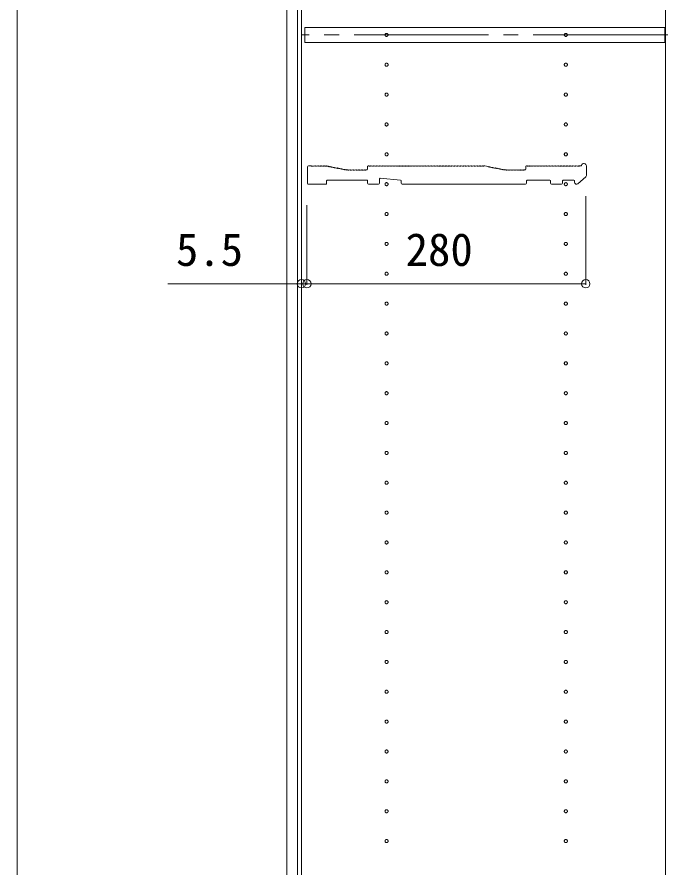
# Model space of a CAD drawing. Units: millimetres, scale not verified. Extents: x -2772 to 2772, y -4480 to 4487.
# Drawn here: x -2772 to -2113, y -402 to 452 of the extents above; entities that cross this region are included whole.
import ezdxf
from ezdxf.enums import TextEntityAlignment as Align

# ---------------------------------------------------------------- set-up
doc = ezdxf.new("R2010")
doc.units = ezdxf.units.MM
doc.header["$LTSCALE"] = 15
doc.linetypes.add('CHAIN2', pattern=[12, 9, -1, 1, -1])
for name, color, linetype, lineweight in [('0-0_0', 7, 'Continuous', 9), ('0-2_YKK_ZWAK', 2, 'CHAIN2', 9), ('0-5_YKK_13', 7, 'Continuous', 9), ('0-6_YKK_D', 6, 'Continuous', 9)]:
    doc.layers.add(name, color=color, linetype=linetype, lineweight=lineweight)
doc.styles.add('ＭＳ ゴシック', font='')
doc.styles.get('ＭＳ ゴシック').set_extended_font_data('MS Gothic')

msp = doc.modelspace()

# ---------------------------------------------------------------- linework, layer by layer
at = {"layer": '0-0_0'}
msp.add_lwpolyline([(2772, -4480), (-2772, -4480), (-2772, 4256)], dxfattribs=at)
at = {"layer": '0-2_YKK_ZWAK', "linetype": 'Continuous'}
for p, q in [((-2490.4, 1414.33), (-2490.4, -756.67)), ((-2486.4, 1414.33), (-2486.4, -756.67))]:
    msp.add_line(p, q, dxfattribs=at)
at = {"layer": '0-2_YKK_ZWAK'}
msp.add_line((-2118.6, 433.83), (-2485.69, 433.83), dxfattribs=at)
at = {"layer": '0-2_YKK_ZWAK', "linetype": 'Continuous'}
for points in [[(-2500.9, -766.17), (-2120.9, -766.17), (-2120.9, 1423.83), (-2500.9, 1423.83)], [(-2120.9, -763.17), (-2102.9, -763.17), (-2102.9, 1420.83), (-2120.9, 1420.83)]]:
    msp.add_lwpolyline(points, close=True, dxfattribs=at)
at = {"layer": '0-2_YKK_ZWAK'}
for centre in [(-2400.9, 433.83), (-2220.9, 433.83), (-2400.9, 403.83), (-2220.9, 403.83), (-2400.9, 373.83), (-2220.9, 373.83), (-2400.9, 343.83), (-2220.9, 343.83), (-2400.9, 313.83), (-2220.9, 313.83), (-2400.9, 283.83), (-2220.9, 283.83), (-2400.9, 253.83), (-2220.9, 253.83), (-2400.9, 223.83), (-2220.9, 223.83), (-2400.9, 193.83), (-2220.9, 193.83), (-2400.9, 163.83), (-2220.9, 163.83), (-2400.9, 133.83), (-2220.9, 133.83), (-2400.9, 103.83), (-2220.9, 103.83), (-2400.9, 73.83), (-2220.9, 73.83), (-2400.9, 43.83), (-2220.9, 43.83), (-2400.9, 13.83), (-2220.9, 13.83), (-2400.9, -16.17), (-2220.9, -16.17), (-2400.9, -46.17), (-2220.9, -46.17), (-2400.9, -76.17), (-2220.9, -76.17), (-2400.9, -106.17), (-2220.9, -106.17), (-2400.9, -136.17), (-2220.9, -136.17), (-2400.9, -166.17), (-2220.9, -166.17), (-2400.9, -196.17), (-2220.9, -196.17), (-2400.9, -226.17), (-2220.9, -226.17), (-2400.9, -256.17), (-2220.9, -256.17), (-2400.9, -286.17), (-2220.9, -286.17), (-2400.9, -316.17), (-2220.9, -316.17), (-2400.9, -346.17), (-2220.9, -346.17), (-2400.9, -376.17), (-2220.9, -376.17)]:
    msp.add_circle(centre, 1.55, dxfattribs=at)
at = {"layer": '0-5_YKK_13'}
for p, q in [((-2480.15, 301.4), (-2480.15, 284.5)), ((-2476.65, 302.1), (-2479.45, 302.1)), ((-2475.9, 301.83), (-2476.09, 301.9)), ((-2474.4, 301.83), (-2475.9, 301.83)), ((-2474.21, 301.9), (-2474.4, 301.83)), ((-2472.71, 301.9), (-2473.09, 301.9)), ((-2471.21, 301.9), (-2471.59, 301.9)), ((-2469.71, 301.9), (-2470.09, 301.9)), ((-2468.21, 301.9), (-2468.59, 301.9)), ((-2466.71, 301.9), (-2467.09, 301.9)), ((-2465.21, 301.9), (-2465.59, 301.9)), ((-2463.71, 301.9), (-2464.09, 301.9)), ((-2462.21, 301.9), (-2462.59, 301.9)), ((-2461.21, 302.1), (-2461.65, 302.1)), ((-2459.51, 301.79), (-2461.08, 302.09)), ((-2458.62, 301.42), (-2459, 301.49)), ((-2457.15, 301.14), (-2457.52, 301.21)), ((-2455.68, 300.85), (-2456.05, 300.93)), ((-2454.2, 300.57), (-2454.58, 300.65)), ((-2452.73, 300.29), (-2453.1, 300.36)), ((-2451.25, 300.01), (-2451.63, 300.08)), ((-2449.78, 299.73), (-2450.16, 299.8)), ((-2448.31, 299.45), (-2448.68, 299.52)), ((-2446.83, 299.17), (-2447.21, 299.24)), ((-2445.36, 298.89), (-2445.74, 298.96)), ((-2420.15, 301.4), (-2420.15, 298.8)), ((-2418.65, 302.1), (-2419.45, 302.1)), ((-2417.71, 301.9), (-2418.09, 301.9)), ((-2416.21, 301.9), (-2416.59, 301.9)), ((-2414.71, 301.9), (-2415.09, 301.9)), ((-2413.21, 301.9), (-2413.59, 301.9)), ((-2411.71, 301.9), (-2412.09, 301.9)), ((-2410.21, 301.9), (-2410.59, 301.9)), ((-2408.71, 301.9), (-2409.09, 301.9)), ((-2407.21, 301.9), (-2407.59, 301.9)), ((-2405.71, 301.9), (-2406.09, 301.9)), ((-2404.21, 301.9), (-2404.59, 301.9)), ((-2402.71, 301.9), (-2403.09, 301.9)), ((-2401.21, 301.9), (-2401.59, 301.9)), ((-2399.71, 301.9), (-2400.09, 301.9)), ((-2398.21, 301.9), (-2398.59, 301.9)), ((-2396.71, 301.9), (-2397.09, 301.9)), ((-2395.21, 301.9), (-2395.59, 301.9)), ((-2393.71, 301.9), (-2394.09, 301.9)), ((-2392.21, 301.9), (-2392.59, 301.9)), ((-2390.71, 301.9), (-2391.09, 301.9)), ((-2389.21, 301.9), (-2389.59, 301.9)), ((-2387.71, 301.9), (-2388.09, 301.9)), ((-2386.21, 301.9), (-2386.59, 301.9)), ((-2384.71, 301.9), (-2385.09, 301.9)), ((-2383.21, 301.9), (-2383.59, 301.9)), ((-2381.71, 301.9), (-2382.09, 301.9)), ((-2380.21, 301.9), (-2380.59, 301.9)), ((-2378.71, 301.9), (-2379.09, 301.9)), ((-2377.21, 301.9), (-2377.59, 301.9)), ((-2375.71, 301.9), (-2376.09, 301.9)), ((-2374.21, 301.9), (-2374.59, 301.9)), ((-2372.71, 301.9), (-2373.09, 301.9)), ((-2371.21, 301.9), (-2371.59, 301.9)), ((-2369.71, 301.9), (-2370.09, 301.9)), ((-2368.21, 301.9), (-2368.59, 301.9)), ((-2366.71, 301.9), (-2367.09, 301.9)), ((-2365.21, 301.9), (-2365.59, 301.9)), ((-2363.71, 301.9), (-2364.09, 301.9)), ((-2362.21, 301.9), (-2362.59, 301.9)), ((-2360.71, 301.9), (-2361.09, 301.9)), ((-2359.21, 301.9), (-2359.59, 301.9)), ((-2357.71, 301.9), (-2358.09, 301.9)), ((-2356.21, 301.9), (-2356.59, 301.9)), ((-2354.71, 301.9), (-2355.09, 301.9)), ((-2353.21, 301.9), (-2353.59, 301.9)), ((-2351.71, 301.9), (-2352.09, 301.9)), ((-2350.21, 301.9), (-2350.59, 301.9)), ((-2348.71, 301.9), (-2349.09, 301.9)), ((-2347.21, 301.9), (-2347.59, 301.9)), ((-2345.71, 301.9), (-2346.09, 301.9)), ((-2344.21, 301.9), (-2344.59, 301.9)), ((-2342.71, 301.9), (-2343.09, 301.9)), ((-2341.21, 301.9), (-2341.59, 301.9)), ((-2339.71, 301.9), (-2340.09, 301.9)), ((-2338.21, 301.9), (-2338.59, 301.9)), ((-2336.71, 301.9), (-2337.09, 301.9)), ((-2335.21, 301.9), (-2335.59, 301.9)), ((-2333.71, 301.9), (-2334.09, 301.9)), ((-2332.21, 301.9), (-2332.59, 301.9)), ((-2330.71, 301.9), (-2331.09, 301.9)), ((-2329.21, 301.9), (-2329.59, 301.9)), ((-2327.71, 301.9), (-2328.09, 301.9)), ((-2326.21, 301.9), (-2326.59, 301.9)), ((-2324.71, 301.9), (-2325.09, 301.9)), ((-2323.21, 301.9), (-2323.59, 301.9)), ((-2321.71, 301.9), (-2322.09, 301.9)), ((-2320.21, 301.9), (-2320.59, 301.9)), ((-2318.71, 301.9), (-2319.09, 301.9)), ((-2317.21, 301.9), (-2317.59, 301.9)), ((-2315.71, 301.9), (-2316.09, 301.9)), ((-2314.21, 301.9), (-2314.59, 301.9)), ((-2312.71, 301.9), (-2313.09, 301.9)), ((-2311.21, 301.9), (-2311.59, 301.9)), ((-2309.71, 301.9), (-2310.09, 301.9)), ((-2308.21, 301.9), (-2308.59, 301.9)), ((-2306.71, 301.9), (-2307.09, 301.9)), ((-2305.21, 301.9), (-2305.59, 301.9)), ((-2303.71, 301.9), (-2304.09, 301.9)), ((-2298.52, 301.21), (-2298.15, 301.14)), ((-2297.05, 300.93), (-2296.68, 300.85)), ((-2295.58, 300.65), (-2295.2, 300.57)), ((-2294.1, 300.36), (-2293.73, 300.29)), ((-2292.63, 300.08), (-2292.25, 300.01)), ((-2291.16, 299.8), (-2290.78, 299.73)), ((-2289.68, 299.52), (-2289.31, 299.45)), ((-2288.21, 299.24), (-2287.83, 299.17)), ((-2286.74, 298.96), (-2286.36, 298.89)), ((-2261.15, 301.4), (-2261.15, 298.8)), ((-2259.65, 302.1), (-2260.45, 302.1)), ((-2258.71, 301.9), (-2259.09, 301.9)), ((-2257.21, 301.9), (-2257.59, 301.9)), ((-2255.71, 301.9), (-2256.09, 301.9)), ((-2254.21, 301.9), (-2254.59, 301.9)), ((-2252.71, 301.9), (-2253.09, 301.9)), ((-2251.21, 301.9), (-2251.59, 301.9)), ((-2249.71, 301.9), (-2250.09, 301.9)), ((-2248.21, 301.9), (-2248.59, 301.9)), ((-2246.71, 301.9), (-2247.09, 301.9)), ((-2245.21, 301.9), (-2245.59, 301.9)), ((-2243.71, 301.9), (-2244.09, 301.9)), ((-2242.21, 301.9), (-2242.59, 301.9)), ((-2240.71, 301.9), (-2241.09, 301.9)), ((-2239.21, 301.9), (-2239.59, 301.9)), ((-2237.71, 301.9), (-2238.09, 301.9)), ((-2236.21, 301.9), (-2236.59, 301.9)), ((-2234.71, 301.9), (-2235.09, 301.9)), ((-2233.21, 301.9), (-2233.59, 301.9)), ((-2231.71, 301.9), (-2232.09, 301.9)), ((-2230.21, 301.9), (-2230.59, 301.9)), ((-2228.71, 301.9), (-2229.09, 301.9)), ((-2227.21, 301.9), (-2227.59, 301.9)), ((-2225.71, 301.9), (-2226.09, 301.9)), ((-2224.21, 301.9), (-2224.59, 301.9)), ((-2222.71, 301.9), (-2223.09, 301.9)), ((-2221.21, 301.9), (-2221.59, 301.9)), ((-2219.71, 301.9), (-2220.09, 301.9)), ((-2218.21, 301.9), (-2218.59, 301.9)), ((-2216.71, 301.9), (-2217.09, 301.9)), ((-2215.21, 301.9), (-2215.59, 301.9)), ((-2213.71, 301.9), (-2214.09, 301.9)), ((-2212.21, 301.9), (-2212.59, 301.9)), ((-2210.71, 301.9), (-2211.09, 301.9)), ((-2209.21, 301.9), (-2209.59, 301.9)), ((-2207.71, 301.9), (-2208.09, 301.9)), ((-2205.77, 302.1), (-2207.15, 302.1)), ((-2200.15, 292.72), (-2200.15, 302.1)), ((-2443.89, 298.61), (-2444.26, 298.68)), ((-2442.41, 298.33), (-2442.79, 298.4)), ((-2440.94, 298.05), (-2441.31, 298.12)), ((-2440.21, 298.11), (-2440.35, 298.14)), ((-2439.65, 298.1), (-2440.08, 298.1)), ((-2438.71, 297.9), (-2439.09, 297.9)), ((-2437.21, 297.9), (-2437.59, 297.9)), ((-2435.71, 297.9), (-2436.09, 297.9)), ((-2434.21, 297.9), (-2434.59, 297.9)), ((-2432.71, 297.9), (-2433.09, 297.9)), ((-2431.21, 297.9), (-2431.59, 297.9)), ((-2429.71, 297.9), (-2430.09, 297.9)), ((-2428.21, 297.9), (-2428.59, 297.9)), ((-2426.71, 297.9), (-2427.09, 297.9)), ((-2425.21, 297.9), (-2425.59, 297.9)), ((-2423.71, 297.9), (-2424.09, 297.9)), ((-2422.21, 297.9), (-2422.59, 297.9)), ((-2420.85, 298.1), (-2421.65, 298.1)), ((-2285.26, 298.68), (-2284.89, 298.61)), ((-2283.79, 298.4), (-2283.41, 298.33)), ((-2282.31, 298.12), (-2281.94, 298.05)), ((-2279.71, 297.9), (-2280.09, 297.9)), ((-2278.21, 297.9), (-2278.59, 297.9)), ((-2276.71, 297.9), (-2277.09, 297.9)), ((-2275.21, 297.9), (-2275.59, 297.9)), ((-2273.71, 297.9), (-2274.09, 297.9)), ((-2272.21, 297.9), (-2272.59, 297.9)), ((-2270.71, 297.9), (-2271.09, 297.9)), ((-2269.21, 297.9), (-2269.59, 297.9)), ((-2267.71, 297.9), (-2268.09, 297.9)), ((-2266.21, 297.9), (-2266.59, 297.9)), ((-2264.71, 297.9), (-2265.09, 297.9)), ((-2263.21, 297.9), (-2263.59, 297.9)), ((-2261.85, 298.1), (-2262.65, 298.1)), ((-2208.84, 284.29), (-2200.84, 291.2)), ((-2479.45, 283.8), (-2461.85, 283.8)), ((-2461.15, 284.5), (-2461.15, 287.1)), ((-2419.15, 283.8), (-2409.15, 283.8)), ((-2408.15, 284.8), (-2408.15, 289.03)), ((-2407.38, 289.73), (-2386.78, 287.86)), ((-2386.15, 287.16), (-2386.15, 284.8)), ((-2260.35, 284.8), (-2260.35, 287.1)), ((-2259.65, 287.8), (-2236.85, 287.8)), ((-2236.15, 287.1), (-2236.15, 284.8)), ((-2235.15, 283.8), (-2225.15, 283.8)), ((-2224.15, 284.8), (-2224.15, 287.1)), ((-2223.45, 287.8), (-2212.85, 287.8)), ((-2212.15, 287.1), (-2212.15, 285.8))]:
    msp.add_line(p, q, dxfattribs=at)
msp.add_lwpolyline([(-2121.4, 426.33), (-2482.9, 426.33), (-2482.9, 441.33), (-2121.4, 441.33)], close=True, dxfattribs=at)
for points in [[(-2299.04, 301.51), (-2302.15, 302.1), (-2303.15, 302.1)], [(-2281.21, 298.11), (-2281.35, 298.14), (-2281.21, 298.11)], [(-2281.08, 298.1), (-2280.65, 298.1), (-2281.08, 298.1)], [(-2460.45, 287.8), (-2420.15, 287.8), (-2420.15, 284.8)], [(-2385.15, 283.8), (-2358.72, 283.8), (-2358.48, 283.93), (-2357.82, 283.93), (-2357.57, 283.8), (-2330.72, 283.8), (-2330.48, 283.93), (-2329.82, 283.93), (-2329.57, 283.8), (-2302.72, 283.8), (-2302.48, 283.93), (-2301.82, 283.93), (-2301.57, 283.8), (-2261.35, 283.8)]]:
    msp.add_lwpolyline(points, dxfattribs=at)
for centre, radius, start, end in [((-2479.45, 301.4), 0.7, 90, 180), ((-2476.65, 301.22), 0.88, 50.46055, 90), ((-2473.65, 301.22), 0.88, 50.536, 129.53945), ((-2472.15, 301.22), 0.88, 50.536, 129.464), ((-2470.65, 301.22), 0.88, 50.536, 129.464), ((-2469.15, 301.22), 0.88, 50.536, 129.464), ((-2467.65, 301.22), 0.88, 50.536, 129.464), ((-2466.15, 301.22), 0.88, 50.536, 129.464), ((-2464.65, 301.22), 0.88, 50.536, 129.464), ((-2463.15, 301.22), 0.88, 50.536, 129.464), ((-2461.65, 301.22), 0.88, 90, 129.464), ((-2461.21, 301.4), 0.7, 79.2157, 90), ((-2459.67, 300.92), 0.88, 39.75171, 79.2157), ((-2458.2, 300.64), 0.88, 39.75171, 118.6797), ((-2456.73, 300.36), 0.88, 39.75171, 118.6797), ((-2455.25, 300.08), 0.88, 39.75171, 118.6797), ((-2453.78, 299.8), 0.88, 39.75171, 118.6797), ((-2452.31, 299.52), 0.88, 39.75171, 118.6797), ((-2450.83, 299.24), 0.88, 39.75171, 118.6797), ((-2449.36, 298.96), 0.88, 39.75171, 118.6797), ((-2447.89, 298.68), 0.88, 39.75171, 118.6797), ((-2446.41, 298.4), 0.88, 39.75171, 118.6797), ((-2444.94, 298.12), 0.88, 39.75171, 118.6797), ((-2419.45, 301.4), 0.7, 90, 180), ((-2418.65, 301.22), 0.88, 50.536, 90), ((-2417.15, 301.22), 0.88, 50.536, 129.464), ((-2415.65, 301.22), 0.88, 50.536, 129.464), ((-2414.15, 301.22), 0.88, 50.536, 129.464), ((-2412.65, 301.22), 0.88, 50.536, 129.464), ((-2411.15, 301.22), 0.88, 50.536, 129.464), ((-2409.65, 301.22), 0.88, 50.536, 129.464), ((-2408.15, 301.22), 0.88, 50.536, 129.464), ((-2406.65, 301.22), 0.88, 50.536, 129.464), ((-2405.15, 301.22), 0.88, 50.536, 129.464), ((-2403.65, 301.22), 0.88, 50.536, 129.464), ((-2402.15, 301.22), 0.88, 50.536, 129.464), ((-2400.65, 301.22), 0.88, 50.536, 129.464), ((-2399.15, 301.22), 0.88, 50.536, 129.464), ((-2397.65, 301.22), 0.88, 50.536, 129.464), ((-2396.15, 301.22), 0.88, 50.536, 129.464), ((-2394.65, 301.22), 0.88, 50.536, 129.464), ((-2393.15, 301.22), 0.88, 50.536, 129.464), ((-2391.65, 301.22), 0.88, 50.536, 129.464), ((-2390.15, 301.22), 0.88, 50.536, 129.464), ((-2388.65, 301.22), 0.88, 50.536, 129.464), ((-2387.15, 301.22), 0.88, 50.536, 129.464), ((-2385.65, 301.22), 0.88, 50.536, 129.464), ((-2384.15, 301.22), 0.88, 50.536, 129.464), ((-2382.65, 301.22), 0.88, 50.536, 129.464), ((-2381.15, 301.22), 0.88, 50.536, 129.464), ((-2379.65, 301.22), 0.88, 50.536, 129.464), ((-2378.15, 301.22), 0.88, 50.536, 129.464), ((-2376.65, 301.22), 0.88, 50.536, 129.464), ((-2375.15, 301.22), 0.88, 50.536, 129.464), ((-2373.65, 301.22), 0.88, 50.536, 129.464), ((-2372.15, 301.22), 0.88, 50.536, 129.464), ((-2370.65, 301.22), 0.88, 50.536, 129.464), ((-2369.15, 301.22), 0.88, 50.536, 129.464), ((-2367.65, 301.22), 0.88, 50.536, 129.464), ((-2366.15, 301.22), 0.88, 50.536, 129.464), ((-2364.65, 301.22), 0.88, 50.536, 129.464), ((-2363.15, 301.22), 0.88, 50.536, 129.464), ((-2361.65, 301.22), 0.88, 50.536, 129.464), ((-2360.15, 301.22), 0.88, 50.536, 129.464), ((-2358.65, 301.22), 0.88, 50.536, 129.464), ((-2357.15, 301.22), 0.88, 50.536, 129.464), ((-2355.65, 301.22), 0.88, 50.536, 129.464), ((-2354.15, 301.22), 0.88, 50.536, 129.464), ((-2352.65, 301.22), 0.88, 50.536, 129.464), ((-2351.15, 301.22), 0.88, 50.536, 129.464), ((-2349.65, 301.22), 0.88, 50.536, 129.464), ((-2348.15, 301.22), 0.88, 50.536, 129.464), ((-2346.65, 301.22), 0.88, 50.536, 129.464), ((-2345.15, 301.22), 0.88, 50.536, 129.464), ((-2343.65, 301.22), 0.88, 50.536, 129.464), ((-2342.15, 301.22), 0.88, 50.536, 129.464), ((-2340.65, 301.22), 0.88, 50.536, 129.464), ((-2339.15, 301.22), 0.88, 50.536, 129.464), ((-2337.65, 301.22), 0.88, 50.536, 129.464), ((-2336.15, 301.22), 0.88, 50.536, 129.464), ((-2334.65, 301.22), 0.88, 50.536, 129.464), ((-2333.15, 301.22), 0.88, 50.536, 129.464), ((-2331.65, 301.22), 0.88, 50.536, 129.464), ((-2330.15, 301.22), 0.88, 50.536, 129.464), ((-2328.65, 301.22), 0.88, 50.536, 129.464), ((-2327.15, 301.22), 0.88, 50.536, 129.464), ((-2325.65, 301.22), 0.88, 50.536, 129.464), ((-2324.15, 301.22), 0.88, 50.536, 129.464), ((-2322.65, 301.22), 0.88, 50.536, 129.464), ((-2321.15, 301.22), 0.88, 50.536, 129.464), ((-2319.65, 301.22), 0.88, 50.536, 129.464), ((-2318.15, 301.22), 0.88, 50.536, 129.464), ((-2316.65, 301.22), 0.88, 50.536, 129.464), ((-2315.15, 301.22), 0.88, 50.536, 129.464), ((-2313.65, 301.22), 0.88, 50.536, 129.464), ((-2312.15, 301.22), 0.88, 50.536, 129.464), ((-2310.65, 301.22), 0.88, 50.536, 129.464), ((-2309.15, 301.22), 0.88, 50.536, 129.464), ((-2307.65, 301.22), 0.88, 50.536, 129.464), ((-2306.15, 301.22), 0.88, 50.536, 129.464), ((-2304.65, 301.22), 0.88, 50.536, 129.464), ((-2303.15, 301.22), 0.88, 90, 129.464), ((-2299.2, 300.64), 0.88, 39.75171, 79.2157), ((-2297.73, 300.36), 0.88, 39.75171, 118.6797), ((-2296.25, 300.08), 0.88, 39.75171, 118.6797), ((-2294.78, 299.8), 0.88, 39.75171, 118.6797), ((-2293.31, 299.52), 0.88, 39.75171, 118.6797), ((-2291.83, 299.24), 0.88, 39.75171, 118.6797), ((-2290.36, 298.96), 0.88, 39.75171, 118.6797), ((-2288.89, 298.68), 0.88, 39.75171, 118.6797), ((-2287.41, 298.4), 0.88, 39.75171, 118.6797), ((-2285.94, 298.12), 0.88, 39.75171, 118.6797), ((-2260.45, 301.4), 0.7, 90, 180), ((-2259.65, 301.22), 0.88, 50.536, 90), ((-2258.15, 301.22), 0.88, 50.536, 129.464), ((-2256.65, 301.22), 0.88, 50.536, 129.464), ((-2255.15, 301.22), 0.88, 50.536, 129.464), ((-2253.65, 301.22), 0.88, 50.536, 129.464), ((-2252.15, 301.22), 0.88, 50.536, 129.464), ((-2250.65, 301.22), 0.88, 50.536, 129.464), ((-2249.15, 301.22), 0.88, 50.536, 129.464), ((-2247.65, 301.22), 0.88, 50.536, 129.464), ((-2246.15, 301.22), 0.88, 50.536, 129.464), ((-2244.65, 301.22), 0.88, 50.536, 129.464), ((-2243.15, 301.22), 0.88, 50.536, 129.464), ((-2241.65, 301.22), 0.88, 50.536, 129.464), ((-2240.15, 301.22), 0.88, 50.536, 129.464), ((-2238.65, 301.22), 0.88, 50.536, 129.464), ((-2237.15, 301.22), 0.88, 50.536, 129.464), ((-2235.65, 301.22), 0.88, 50.536, 129.464), ((-2234.15, 301.22), 0.88, 50.536, 129.464), ((-2232.65, 301.22), 0.88, 50.536, 129.464), ((-2231.15, 301.22), 0.88, 50.536, 129.464), ((-2229.65, 301.22), 0.88, 50.536, 129.464), ((-2228.15, 301.22), 0.88, 50.536, 129.464), ((-2226.65, 301.22), 0.88, 50.536, 129.464), ((-2225.15, 301.22), 0.88, 50.536, 129.464), ((-2223.65, 301.22), 0.88, 50.536, 129.464), ((-2222.15, 301.22), 0.88, 50.536, 129.464), ((-2220.65, 301.22), 0.88, 50.536, 129.464), ((-2219.15, 301.22), 0.88, 50.536, 129.464), ((-2217.65, 301.22), 0.88, 50.536, 129.464), ((-2216.15, 301.22), 0.88, 50.536, 129.464), ((-2214.65, 301.22), 0.88, 50.536, 129.464), ((-2213.15, 301.22), 0.88, 50.536, 129.464), ((-2211.65, 301.22), 0.88, 50.536, 129.464), ((-2210.15, 301.22), 0.88, 50.536, 129.464), ((-2208.65, 301.22), 0.88, 50.536, 129.464), ((-2207.15, 301.22), 0.88, 90, 129.464), ((-2205.77, 302.8), 0.7, 270, 347.36437), ((-2202.65, 302.1), 2.5, 0, 167.36437), ((-2443.46, 297.84), 0.88, 39.75171, 118.6797), ((-2441.99, 297.56), 0.88, 39.75171, 118.6797), ((-2440.52, 297.28), 0.88, 79.2157, 118.6797), ((-2440.08, 298.8), 0.7, 259.2157, 270), ((-2439.65, 297.22), 0.88, 50.536, 90), ((-2438.15, 297.22), 0.88, 50.536, 129.464), ((-2436.65, 297.22), 0.88, 50.536, 129.464), ((-2435.15, 297.22), 0.88, 50.536, 129.464), ((-2433.65, 297.22), 0.88, 50.536, 129.464), ((-2432.15, 297.22), 0.88, 50.536, 129.464), ((-2430.65, 297.22), 0.88, 50.536, 129.464), ((-2429.15, 297.22), 0.88, 50.536, 129.464), ((-2427.65, 297.22), 0.88, 50.536, 129.464), ((-2426.15, 297.22), 0.88, 50.536, 129.464), ((-2424.65, 297.22), 0.88, 50.536, 129.464), ((-2423.15, 297.22), 0.88, 50.536, 129.464), ((-2421.65, 297.22), 0.88, 90, 129.464), ((-2420.85, 298.8), 0.7, 270, 0), ((-2284.46, 297.84), 0.88, 39.75171, 118.6797), ((-2282.99, 297.56), 0.88, 39.75171, 118.6797), ((-2281.52, 297.28), 0.88, 79.2157, 118.6797), ((-2281.08, 298.8), 0.7, 259.2157, 270), ((-2281.08, 298.8), 0.7, 259.2157, 270), ((-2280.65, 297.22), 0.88, 50.536, 90), ((-2279.15, 297.22), 0.88, 50.536, 129.464), ((-2277.65, 297.22), 0.88, 50.536, 129.464), ((-2276.15, 297.22), 0.88, 50.536, 129.464), ((-2274.65, 297.22), 0.88, 50.536, 129.464), ((-2273.15, 297.22), 0.88, 50.536, 129.464), ((-2271.65, 297.22), 0.88, 50.536, 129.464), ((-2270.15, 297.22), 0.88, 50.536, 129.464), ((-2268.65, 297.22), 0.88, 50.536, 129.464), ((-2267.15, 297.22), 0.88, 50.536, 129.464), ((-2265.65, 297.22), 0.88, 50.536, 129.464), ((-2264.15, 297.22), 0.88, 50.536, 129.464), ((-2262.65, 297.22), 0.88, 90, 129.464), ((-2261.85, 298.8), 0.7, 270, 0), ((-2202.15, 292.72), 2, 310.83872, 0), ((-2479.45, 284.5), 0.7, 180, 270), ((-2461.85, 284.5), 0.7, 270, 0), ((-2460.45, 287.1), 0.7, 90, 180), ((-2419.15, 284.8), 1, 180, 270), ((-2409.15, 284.8), 1, 270, 0), ((-2407.45, 289.03), 0.7, 84.80557, 180), ((-2386.85, 287.16), 0.7, 0, 84.80557), ((-2385.15, 284.8), 1, 180, 270), ((-2261.35, 284.8), 1, 270, 0), ((-2259.65, 287.1), 0.7, 90, 180), ((-2236.85, 287.1), 0.7, 0, 90), ((-2235.15, 284.8), 1, 180, 270), ((-2225.15, 284.8), 1, 270, 0), ((-2223.45, 287.1), 0.7, 90, 180), ((-2212.85, 287.1), 0.7, 0, 90), ((-2210.15, 285.8), 2, 180, 310.83872)]:
    msp.add_arc(centre, radius, start, end, dxfattribs=at)
at = {"layer": '0-6_YKK_D'}
for p, q in [((-2200.9, 271.83), (-2200.9, 182.8)), ((-2480.9, 262.83), (-2480.9, 182.8)), ((-2480.9, 262.83), (-2480.9, 182.8)), ((-2486.4, 193.69), (-2486.4, 182.8)), ((-2486.4, 183.8), (-2620.4, 183.8)), ((-2480.9, 183.8), (-2486.4, 183.8)), ((-2200.9, 183.8), (-2480.9, 183.8)), ((-2480.9, 183.8), (-2463.9, 183.8))]:
    msp.add_line(p, q, dxfattribs=at)
for centre in [(-2486.4, 183.8), (-2480.9, 183.8), (-2480.9, 183.8), (-2200.9, 183.8)]:
    msp.add_circle(centre, 4.25, dxfattribs=at)

# ---------------------------------------------------------------- texts
at = {"layer": '0-6_YKK_D', "style": 'ＭＳ ゴシック'}
for s, p in [('5.5', (-2612.4, 191.8)), ('280', (-2381.7, 191.8))]:
    msp.add_text(s, height=32.99, dxfattribs=at).set_placement(p, align=Align.BOTTOM_LEFT)

doc.saveas('drawing.dxf')
